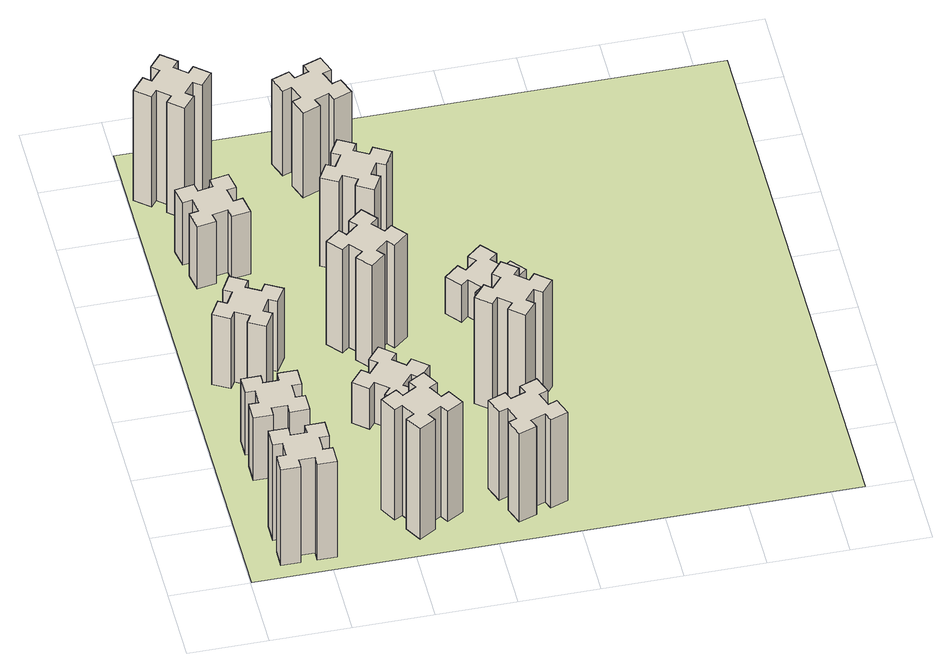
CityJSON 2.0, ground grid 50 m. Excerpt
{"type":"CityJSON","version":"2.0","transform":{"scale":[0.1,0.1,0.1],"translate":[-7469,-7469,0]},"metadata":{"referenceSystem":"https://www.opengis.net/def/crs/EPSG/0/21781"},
"CityObjects":{
"building1":{"type":"Building","attributes":{"class":"1000","function":"1000","usage":"1000","yearOfConstruction":2016,"roofType":"1000","measuredHeight":78,"storeysAboveGround":30,"storeysBelowGround":0},"geometry":[{"type":"Solid","lod":"1","boundaries":[[[[0,1,2,3,4,5,6,7,8,9,10,11,12,13,14,15,16,17,18,19]],[[17,16,20,21]],[[16,15,22,20]],[[15,14,23,22]],[[14,13,24,23]],[[13,12,25,24]],[[12,11,26,25]],[[11,10,27,26]],[[10,9,28,27]],[[9,8,29,28]],[[8,7,30,29]],[[7,6,31,30]],[[6,5,32,31]],[[5,4,33,32]],[[4,3,34,33]],[[3,2,35,34]],[[2,1,36,35]],[[1,0,37,36]],[[0,19,38,37]],[[19,18,39,38]],[[18,17,21,39]],[[24,25,26,27,28,29,30,31,32,33,34,35,36,37,38,39,21,20,22,23]]]]}]},
"building2":{"type":"Building","attributes":{"class":"1000","function":"1000","usage":"1000","yearOfConstruction":2016,"roofType":"1000","measuredHeight":51,"storeysAboveGround":30,"storeysBelowGround":0},"geometry":[{"type":"Solid","lod":"1","boundaries":[[[[40,41,42,43,44,45,46,47,48,49,50,51,52,53,54,55,56,57,58,59]],[[57,56,60,61]],[[56,55,62,60]],[[55,54,63,62]],[[54,53,64,63]],[[53,52,65,64]],[[52,51,66,65]],[[51,50,67,66]],[[50,49,68,67]],[[49,48,69,68]],[[48,47,70,69]],[[47,46,71,70]],[[46,45,72,71]],[[45,44,73,72]],[[44,43,74,73]],[[43,42,75,74]],[[42,41,76,75]],[[41,40,77,76]],[[40,59,78,77]],[[59,58,79,78]],[[58,57,61,79]],[[64,65,66,67,68,69,70,71,72,73,74,75,76,77,78,79,61,60,62,63]]]]}]},
"building3":{"type":"Building","attributes":{"class":"1000","function":"1000","usage":"1000","yearOfConstruction":2016,"roofType":"1000","measuredHeight":57,"storeysAboveGround":30,"storeysBelowGround":0},"geometry":[{"type":"Solid","lod":"1","boundaries":[[[[80,81,82,83,84,85,86,87,88,89,90,91,92,93,94,95,96,97,98,99]],[[97,96,100,101]],[[96,95,102,100]],[[95,94,103,102]],[[94,93,104,103]],[[93,92,105,104]],[[92,91,106,105]],[[91,90,107,106]],[[90,89,108,107]],[[89,88,109,108]],[[88,87,110,109]],[[87,86,111,110]],[[86,85,112,111]],[[85,84,113,112]],[[84,83,114,113]],[[83,82,115,114]],[[82,81,116,115]],[[81,80,117,116]],[[80,99,118,117]],[[99,98,119,118]],[[98,97,101,119]],[[104,105,106,107,108,109,110,111,112,113,114,115,116,117,118,119,101,100,102,103]]]]}]},
"building4":{"type":"Building","attributes":{"class":"1000","function":"1000","usage":"1000","yearOfConstruction":2016,"roofType":"1000","measuredHeight":51,"storeysAboveGround":30,"storeysBelowGround":0},"geometry":[{"type":"Solid","lod":"1","boundaries":[[[[120,121,122,123,124,125,126,127,128,129,130,131,132,133,134,135,136,137,138,139]],[[137,136,140,141]],[[136,135,142,140]],[[135,134,143,142]],[[134,133,144,143]],[[133,132,145,144]],[[132,131,146,145]],[[131,130,147,146]],[[130,129,148,147]],[[129,128,149,148]],[[128,127,150,149]],[[127,126,151,150]],[[126,125,152,151]],[[125,124,153,152]],[[124,123,154,153]],[[123,122,155,154]],[[122,121,156,155]],[[121,120,157,156]],[[120,139,158,157]],[[139,138,159,158]],[[138,137,141,159]],[[144,145,146,147,148,149,150,151,152,153,154,155,156,157,158,159,141,140,142,143]]]]}]},
"building5":{"type":"Building","attributes":{"class":"1000","function":"1000","usage":"1000","yearOfConstruction":2016,"roofType":"1000","measuredHeight":90,"storeysAboveGround":30,"storeysBelowGround":0},"geometry":[{"type":"Solid","lod":"1","boundaries":[[[[160,161,162,163,164,165,166,167,168,169,170,171,172,173,174,175,176,177,178,179]],[[177,176,180,181]],[[176,175,182,180]],[[175,174,183,182]],[[174,173,184,183]],[[173,172,185,184]],[[172,171,186,185]],[[171,170,187,186]],[[170,169,188,187]],[[169,168,189,188]],[[168,167,190,189]],[[167,166,191,190]],[[166,165,192,191]],[[165,164,193,192]],[[164,163,194,193]],[[163,162,195,194]],[[162,161,196,195]],[[161,160,197,196]],[[160,179,198,197]],[[179,178,199,198]],[[178,177,181,199]],[[184,185,186,187,188,189,190,191,192,193,194,195,196,197,198,199,181,180,182,183]]]]}]},
"building6":{"type":"Building","attributes":{"class":"1000","function":"1000","usage":"1000","yearOfConstruction":2016,"roofType":"1000","measuredHeight":90,"storeysAboveGround":30,"storeysBelowGround":0},"geometry":[{"type":"Solid","lod":"1","boundaries":[[[[200,201,202,203,204,205,206,207,208,209,210,211,212,213,214,215,216,217,218,219]],[[217,216,220,221]],[[216,215,222,220]],[[215,214,223,222]],[[214,213,224,223]],[[213,212,225,224]],[[212,211,226,225]],[[211,210,227,226]],[[210,209,228,227]],[[209,208,229,228]],[[208,207,230,229]],[[207,206,231,230]],[[206,205,232,231]],[[205,204,233,232]],[[204,203,234,233]],[[203,202,235,234]],[[202,201,236,235]],[[201,200,237,236]],[[200,219,238,237]],[[219,218,239,238]],[[218,217,221,239]],[[224,225,226,227,228,229,230,231,232,233,234,235,236,237,238,239,221,220,222,223]]]]}]},
"building7":{"type":"Building","attributes":{"class":"1000","function":"1000","usage":"1000","yearOfConstruction":2016,"roofType":"1000","measuredHeight":33,"storeysAboveGround":30,"storeysBelowGround":0},"geometry":[{"type":"Solid","lod":"1","boundaries":[[[[240,241,242,243,244,245,246,247,248,249,250,251,252,253,254,255,256,257,258,259]],[[257,256,260,261]],[[256,255,262,260]],[[255,254,263,262]],[[254,253,264,263]],[[253,252,265,264]],[[252,251,266,265]],[[251,250,267,266]],[[250,249,268,267]],[[249,248,269,268]],[[248,247,270,269]],[[247,246,271,270]],[[246,245,272,271]],[[245,244,273,272]],[[244,243,274,273]],[[243,242,275,274]],[[242,241,276,275]],[[241,240,277,276]],[[240,259,278,277]],[[259,258,279,278]],[[258,257,261,279]],[[264,265,266,267,268,269,270,271,272,273,274,275,276,277,278,279,261,260,262,263]]]]}]},
"building8":{"type":"Building","attributes":{"class":"1000","function":"1000","usage":"1000","yearOfConstruction":2016,"roofType":"1000","measuredHeight":84,"storeysAboveGround":30,"storeysBelowGround":0},"geometry":[{"type":"Solid","lod":"1","boundaries":[[[[280,281,282,283,284,285,286,287,288,289,290,291,292,293,294,295,296,297,298,299]],[[297,296,300,301]],[[296,295,302,300]],[[295,294,303,302]],[[294,293,304,303]],[[293,292,305,304]],[[292,291,306,305]],[[291,290,307,306]],[[290,289,308,307]],[[289,288,309,308]],[[288,287,310,309]],[[287,286,311,310]],[[286,285,312,311]],[[285,284,313,312]],[[284,283,314,313]],[[283,282,315,314]],[[282,281,316,315]],[[281,280,317,316]],[[280,299,318,317]],[[299,298,319,318]],[[298,297,301,319]],[[304,305,306,307,308,309,310,311,312,313,314,315,316,317,318,319,301,300,302,303]]]]}]},
"building9":{"type":"Building","attributes":{"class":"1000","function":"1000","usage":"1000","yearOfConstruction":2016,"roofType":"1000","measuredHeight":72,"storeysAboveGround":30,"storeysBelowGround":0},"geometry":[{"type":"Solid","lod":"1","boundaries":[[[[320,321,322,323,324,325,326,327,328,329,330,331,332,333,334,335,336,337,338,339]],[[337,336,340,341]],[[336,335,342,340]],[[335,334,343,342]],[[334,333,344,343]],[[333,332,345,344]],[[332,331,346,345]],[[331,330,347,346]],[[330,329,348,347]],[[329,328,349,348]],[[328,327,350,349]],[[327,326,351,350]],[[326,325,352,351]],[[325,324,353,352]],[[324,323,354,353]],[[323,322,355,354]],[[322,321,356,355]],[[321,320,357,356]],[[320,339,358,357]],[[339,338,359,358]],[[338,337,341,359]],[[344,345,346,347,348,349,350,351,352,353,354,355,356,357,358,359,341,340,342,343]]]]}]},
"building10":{"type":"Building","attributes":{"class":"1000","function":"1000","usage":"1000","yearOfConstruction":2016,"roofType":"1000","measuredHeight":72,"storeysAboveGround":30,"storeysBelowGround":0},"geometry":[{"type":"Solid","lod":"1","boundaries":[[[[360,361,362,363,364,365,366,367,368,369,370,371,372,373,374,375,376,377,378,379]],[[377,376,380,381]],[[376,375,382,380]],[[375,374,383,382]],[[374,373,384,383]],[[373,372,385,384]],[[372,371,386,385]],[[371,370,387,386]],[[370,369,388,387]],[[369,368,389,388]],[[368,367,390,389]],[[367,366,391,390]],[[366,365,392,391]],[[365,364,393,392]],[[364,363,394,393]],[[363,362,395,394]],[[362,361,396,395]],[[361,360,397,396]],[[360,379,398,397]],[[379,378,399,398]],[[378,377,381,399]],[[384,385,386,387,388,389,390,391,392,393,394,395,396,397,398,399,381,380,382,383]]]]}]},
"building11":{"type":"Building","attributes":{"class":"1000","function":"1000","usage":"1000","yearOfConstruction":2016,"roofType":"1000","measuredHeight":69,"storeysAboveGround":30,"storeysBelowGround":0},"geometry":[{"type":"Solid","lod":"1","boundaries":[[[[400,401,402,403,404,405,406,407,408,409,410,411,412,413,414,415,416,417,418,419]],[[417,416,420,421]],[[416,415,422,420]],[[415,414,423,422]],[[414,413,424,423]],[[413,412,425,424]],[[412,411,426,425]],[[411,410,427,426]],[[410,409,428,427]],[[409,408,429,428]],[[408,407,430,429]],[[407,406,431,430]],[[406,405,432,431]],[[405,404,433,432]],[[404,403,434,433]],[[403,402,435,434]],[[402,401,436,435]],[[401,400,437,436]],[[400,419,438,437]],[[419,418,439,438]],[[418,417,421,439]],[[424,425,426,427,428,429,430,431,432,433,434,435,436,437,438,439,421,420,422,423]]]]}]},
"building12":{"type":"Building","attributes":{"class":"1000","function":"1000","usage":"1000","yearOfConstruction":2016,"roofType":"1000","measuredHeight":87,"storeysAboveGround":30,"storeysBelowGround":0},"geometry":[{"type":"Solid","lod":"1","boundaries":[[[[440,441,442,443,444,445,446,447,448,449,450,451,452,453,454,455,456,457,458,459]],[[457,456,460,461]],[[456,455,462,460]],[[455,454,463,462]],[[454,453,464,463]],[[453,452,465,464]],[[452,451,466,465]],[[451,450,467,466]],[[450,449,468,467]],[[449,448,469,468]],[[448,447,470,469]],[[447,446,471,470]],[[446,445,472,471]],[[445,444,473,472]],[[444,443,474,473]],[[443,442,475,474]],[[442,441,476,475]],[[441,440,477,476]],[[440,459,478,477]],[[459,458,479,478]],[[458,457,461,479]],[[464,465,466,467,468,469,470,471,472,473,474,475,476,477,478,479,461,460,462,463]]]]}]},
"building13":{"type":"Building","attributes":{"class":"1000","function":"1000","usage":"1000","yearOfConstruction":2016,"roofType":"1000","measuredHeight":30,"storeysAboveGround":30,"storeysBelowGround":0},"geometry":[{"type":"Solid","lod":"1","boundaries":[[[[480,481,482,483,484,485,486,487,488,489,490,491,492,493,494,495,496,497,498,499]],[[497,496,500,501]],[[496,495,502,500]],[[495,494,503,502]],[[494,493,504,503]],[[493,492,505,504]],[[492,491,506,505]],[[491,490,507,506]],[[490,489,508,507]],[[489,488,509,508]],[[488,487,510,509]],[[487,486,511,510]],[[486,485,512,511]],[[485,484,513,512]],[[484,483,514,513]],[[483,482,515,514]],[[482,481,516,515]],[[481,480,517,516]],[[480,499,518,517]],[[499,498,519,518]],[[498,497,501,519]],[[504,505,506,507,508,509,510,511,512,513,514,515,516,517,518,519,501,500,502,503]]]]}]},
"landuse1":{"type":"LandUse","attributes":{"name":"plot1","function":"1010"},"geometry":[{"type":"MultiSurface","lod":"1","boundaries":[[[520,521,522,523]]]}]}
},
"vertices":[
[265,325,0],[265,225,0],[205,225,0],[205,105,0],[325,105,0],[325,165,0],[425,165,0],[425,105,0],[545,105,0],[545,225,0],[485,225,0],[485,325,0],[545,325,0],[545,445,0],[425,445,0],[425,385,0],[325,385,0],[325,445,0],[205,445,0],[205,325,0],[325,385,780],[325,445,780],[425,385,780],[425,445,780],[545,445,780],[545,325,780],[485,325,780],[485,225,780],[545,225,780],[545,105,780],[425,105,780],[425,165,780],[325,165,780],[325,105,780],[205,105,780],[205,225,780],[265,225,780],[265,325,780],[205,325,780],[205,445,780],
[265,1065,0],[265,965,0],[205,965,0],[205,845,0],[325,845,0],[325,905,0],[425,905,0],[425,845,0],[545,845,0],[545,965,0],[485,965,0],[485,1065,0],[545,1065,0],[545,1185,0],[425,1185,0],[425,1125,0],[325,1125,0],[325,1185,0],[205,1185,0],[205,1065,0],[325,1125,510],[325,1185,510],[425,1125,510],[425,1185,510],[545,1185,510],[545,1065,510],[485,1065,510],[485,965,510],[545,965,510],[545,845,510],[425,845,510],[425,905,510],[325,905,510],[325,845,510],[205,845,510],[205,965,510],[265,965,510],[265,1065,510],[205,1065,510],[205,1185,510],
[474,1826,0],[387,1876,0],[417,1928,0],[313,1988,0],[253,1884,0],[305,1854,0],[255,1767,0],[203,1797,0],[143,1693,0],[247,1633,0],[277,1685,0],[364,1635,0],[334,1583,0],[438,1523,0],[498,1627,0],[446,1657,0],[496,1744,0],[548,1714,0],[608,1818,0],[504,1878,0],[496,1744,570],[548,1714,570],[446,1657,570],[498,1627,570],[438,1523,570],[334,1583,570],[364,1635,570],[277,1685,570],[247,1633,570],[143,1693,570],[203,1797,570],[255,1767,570],[305,1854,570],[253,1884,570],[313,1988,570],[417,1928,570],[387,1876,570],[474,1826,570],[504,1878,570],[608,1818,570],
[405,2812,0],[307,2795,0],[297,2854,0],[178,2833,0],[199,2715,0],[258,2725,0],[276,2627,0],[217,2617,0],[237,2498,0],[356,2519,0],[345,2578,0],[444,2596,0],[454,2537,0],[572,2557,0],[551,2676,0],[492,2665,0],[475,2764,0],[534,2774,0],[513,2892,0],[395,2871,0],[475,2764,510],[534,2774,510],[492,2665,510],[551,2676,510],[572,2557,510],[454,2537,510],[444,2596,510],[345,2578,510],[356,2519,510],[237,2498,510],[217,2617,510],[276,2627,510],[258,2725,510],[199,2715,510],[178,2833,510],[297,2854,510],[307,2795,510],[405,2812,510],[395,2871,510],[513,2892,510],
[1127,255,0],[1214,305,0],[1244,253,0],[1348,313,0],[1288,417,0],[1236,387,0],[1186,474,0],[1238,504,0],[1178,608,0],[1074,548,0],[1104,496,0],[1017,446,0],[987,498,0],[883,438,0],[943,334,0],[995,364,0],[1045,277,0],[993,247,0],[1053,143,0],[1157,203,0],[1045,277,900],[993,247,900],[995,364,900],[943,334,900],[883,438,900],[987,498,900],[1017,446,900],[1104,496,900],[1074,548,900],[1178,608,900],[1238,504,900],[1186,474,900],[1236,387,900],[1288,417,900],[1348,313,900],[1244,253,900],[1214,305,900],[1127,255,900],[1157,203,900],[1053,143,900],
[384,3387,0],[308,3452,0],[346,3498,0],[254,3575,0],[177,3483,0],[223,3444,0],[159,3368,0],[113,3406,0],[36,3314,0],[128,3237,0],[166,3283,0],[243,3219,0],[204,3173,0],[296,3096,0],[373,3188,0],[327,3226,0],[392,3303,0],[438,3264,0],[515,3356,0],[423,3433,0],[392,3303,900],[438,3264,900],[327,3226,900],[373,3188,900],[296,3096,900],[204,3173,900],[243,3219,900],[166,3283,900],[128,3237,900],[36,3314,900],[113,3406,900],[159,3368,900],[223,3444,900],[177,3483,900],[254,3575,900],[346,3498,900],[308,3452,900],[384,3387,900],[423,3433,900],[515,3356,900],
[1224,1267,0],[1148,1332,0],[1186,1378,0],[1094,1455,0],[1017,1363,0],[1063,1324,0],[999,1248,0],[953,1286,0],[876,1194,0],[968,1117,0],[1006,1163,0],[1083,1099,0],[1044,1053,0],[1136,976,0],[1213,1068,0],[1167,1106,0],[1232,1183,0],[1278,1144,0],[1355,1236,0],[1263,1313,0],[1232,1183,330],[1278,1144,330],[1167,1106,330],[1213,1068,330],[1136,976,330],[1044,1053,330],[1083,1099,330],[1006,1163,330],[968,1117,330],[876,1194,330],[953,1286,330],[999,1248,330],[1063,1324,330],[1017,1363,330],[1094,1455,330],[1186,1378,330],[1148,1332,330],[1224,1267,330],[1263,1313,330],[1355,1236,330],
[1083,1972,0],[1006,1907,0],[968,1953,0],[876,1876,0],[953,1784,0],[999,1823,0],[1063,1746,0],[1017,1708,0],[1094,1616,0],[1186,1693,0],[1148,1739,0],[1224,1803,0],[1263,1757,0],[1355,1834,0],[1278,1926,0],[1232,1888,0],[1167,1964,0],[1213,2003,0],[1136,2095,0],[1044,2018,0],[1167,1964,840],[1213,2003,840],[1232,1888,840],[1278,1926,840],[1355,1834,840],[1263,1757,840],[1224,1803,840],[1148,1739,840],[1186,1693,840],[1094,1616,840],[1017,1708,840],[1063,1746,840],[999,1823,840],[953,1784,840],[876,1876,840],[968,1953,840],[1006,1907,840],[1083,1972,840],[1044,2018,840],[1136,2095,840],
[1765,496,0],[1671,462,0],[1650,518,0],[1537,477,0],[1579,364,0],[1635,385,0],[1669,291,0],[1613,270,0],[1654,157,0],[1767,199,0],[1746,255,0],[1840,289,0],[1860,233,0],[1973,274,0],[1932,387,0],[1876,366,0],[1842,460,0],[1898,480,0],[1857,593,0],[1744,552,0],[1842,460,720],[1898,480,720],[1876,366,720],[1932,387,720],[1973,274,720],[1860,233,720],[1840,289,720],[1746,255,720],[1767,199,720],[1654,157,720],[1613,270,720],[1669,291,720],[1635,385,720],[1579,364,720],[1537,477,720],[1650,518,720],[1671,462,720],[1765,496,720],[1744,552,720],[1857,593,720],
[1314,2666,0],[1227,2716,0],[1257,2768,0],[1153,2828,0],[1093,2724,0],[1145,2694,0],[1095,2607,0],[1043,2637,0],[983,2533,0],[1087,2473,0],[1117,2525,0],[1204,2475,0],[1174,2423,0],[1278,2363,0],[1338,2467,0],[1286,2497,0],[1336,2584,0],[1388,2554,0],[1448,2658,0],[1344,2718,0],[1336,2584,720],[1388,2554,720],[1286,2497,720],[1338,2467,720],[1278,2363,720],[1174,2423,720],[1204,2475,720],[1117,2525,720],[1087,2473,720],[983,2533,720],[1043,2637,720],[1095,2607,720],[1145,2694,720],[1093,2724,720],[1153,2828,720],[1257,2768,720],[1227,2716,720],[1314,2666,720],[1344,2718,720],[1448,2658,720],
[1125,3456,0],[1031,3422,0],[1010,3478,0],[897,3437,0],[939,3324,0],[995,3345,0],[1029,3251,0],[973,3230,0],[1014,3117,0],[1127,3159,0],[1106,3215,0],[1200,3249,0],[1220,3193,0],[1333,3234,0],[1292,3347,0],[1236,3326,0],[1202,3420,0],[1258,3440,0],[1217,3553,0],[1104,3512,0],[1202,3420,690],[1258,3440,690],[1236,3326,690],[1292,3347,690],[1333,3234,690],[1220,3193,690],[1200,3249,690],[1106,3215,690],[1127,3159,690],[1014,3117,690],[973,3230,690],[1029,3251,690],[995,3345,690],[939,3324,690],[897,3437,690],[1010,3478,690],[1031,3422,690],[1125,3456,690],[1104,3512,690],[1217,3553,690],
[1746,1163,0],[1823,1099,0],[1784,1053,0],[1876,976,0],[1953,1068,0],[1907,1106,0],[1972,1183,0],[2018,1144,0],[2095,1236,0],[2003,1313,0],[1964,1267,0],[1888,1332,0],[1926,1378,0],[1834,1455,0],[1757,1363,0],[1803,1324,0],[1739,1248,0],[1693,1286,0],[1616,1194,0],[1708,1117,0],[1739,1248,870],[1693,1286,870],[1803,1324,870],[1757,1363,870],[1834,1455,870],[1926,1378,870],[1888,1332,870],[1964,1267,870],[2003,1313,870],[2095,1236,870],[2018,1144,870],[1972,1183,870],[1907,1106,870],[1953,1068,870],[1876,976,870],[1784,1053,870],[1823,1099,870],[1746,1163,870],[1708,1117,870],[1616,1194,870],
[1972,1988,0],[1907,2064,0],[1953,2103,0],[1876,2195,0],[1784,2118,0],[1823,2072,0],[1746,2007,0],[1708,2053,0],[1616,1976,0],[1693,1884,0],[1739,1923,0],[1803,1846,0],[1757,1808,0],[1834,1716,0],[1926,1793,0],[1888,1839,0],[1964,1903,0],[2003,1857,0],[2095,1934,0],[2018,2026,0],[1964,1903,300],[2003,1857,300],[1888,1839,300],[1926,1793,300],[1834,1716,300],[1757,1808,300],[1803,1846,300],[1739,1923,300],[1693,1884,300],[1616,1976,300],[1708,2053,300],[1746,2007,300],[1823,2072,300],[1784,2118,300],[1876,2195,300],[1953,2103,300],[1907,2064,300],[1972,1988,300],[2018,2026,300],[2095,1934,300],
[5,3705,0],[3705,3705,0],[3705,5,0],[5,5,0]
]}
